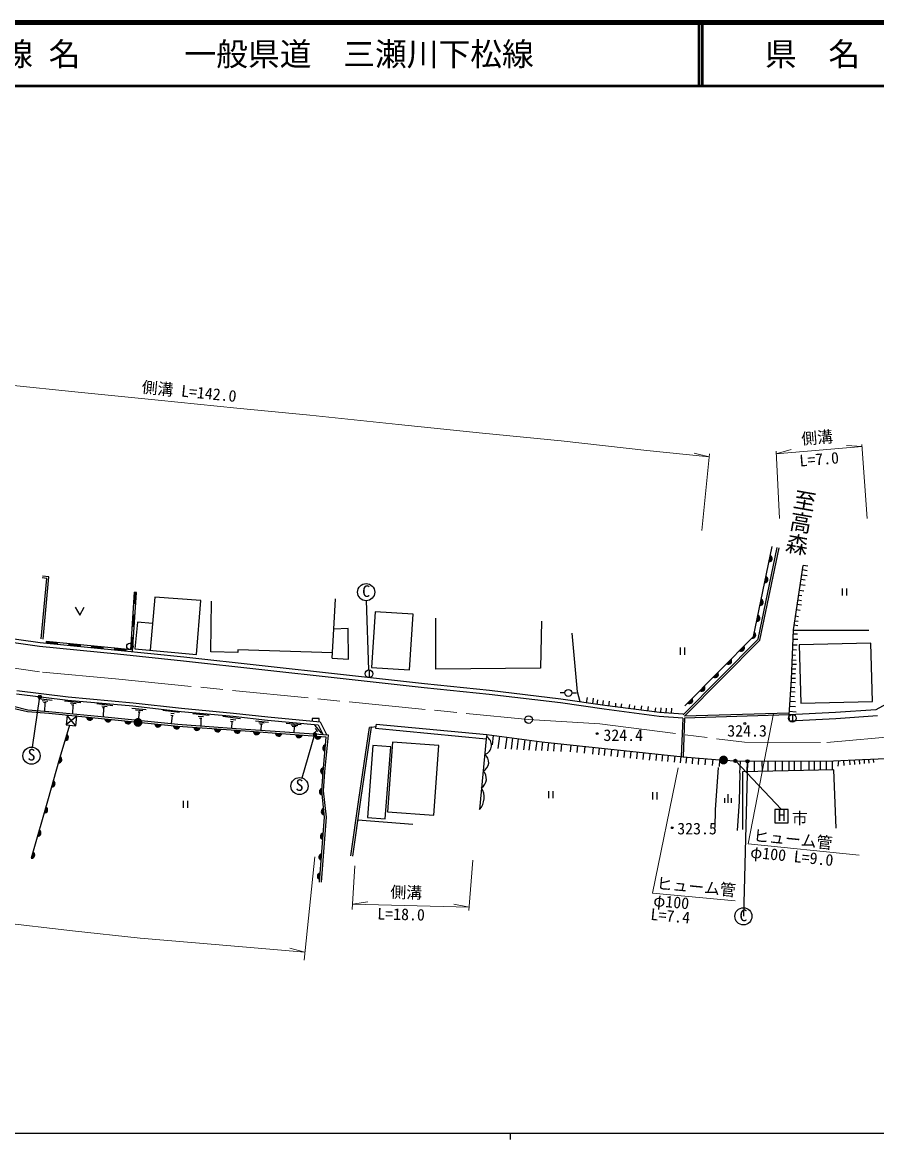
# Model space of a CAD drawing. Units: millimetres, scale not verified. Extents: x 40000 to 680000, y 20000 to 380000.
# Drawn here: x 191224 to 325722, y 204000 to 380000 of the extents above; entities that cross this region are included whole.
import ezdxf
from ezdxf.enums import TextEntityAlignment as Align

# ---------------------------------------------------------------- set-up
doc = ezdxf.new("R2010")
doc.units = ezdxf.units.MM
doc.header["$LTSCALE"] = 1000
doc.linetypes.add('CHAIN', pattern=[18.5, 12, -1.5, 3.5, -1.5])
for name, color, linetype, lineweight in [('M-BGD', 7, 'Continuous', 25), ('M-BGD-EXST', 7, 'Continuous', 25), ('M-BMK', 2, 'CHAIN', 13), ('M-BMK-SRVR', 3, 'Continuous', 25), ('M-STR-HTXT', 7, 'Continuous', 13), ('M-TTL', 2, 'Continuous', 140), ('M-TTL-BAND', 7, 'Continuous', 25), ('M-TTL-LINE', 7, 'Continuous', 50)]:
    doc.layers.add(name, color=color, linetype=linetype, lineweight=lineweight)
doc.layers.add('M-BMK-HTXT', color=7, linetype='Continuous')
doc.layers.add('M-TTL-TXT', color=7, linetype='Continuous')
doc.styles.add('@ＭＳ ゴシック', font='')
doc.styles.add('ＭＳ ゴシック', font='')
doc.styles.get('@ＭＳ ゴシック').set_extended_font_data('@MS Gothic')
doc.styles.get('ＭＳ ゴシック').set_extended_font_data('MS Gothic')

msp = doc.modelspace()

# ---------------------------------------------------------------- hatches: boundary and pattern name
at = {"layer": 'M-BGD'}
for points in [[(308994, 295992), (308792, 295022, 0.82183)], [(308310, 292713), (308108, 291744, 0.82183)], [(209195, 290210), (208896, 290230), (208776, 288434), (209076, 288414)], [(307561, 289126), (307359, 288156, 0.82183)], [(208537, 284842), (208836, 284822), (208956, 286618), (208657, 286638)], [(307035, 286605), (306833, 285635, 0.82183)], [(306453, 283924), (306091, 283001, 0.82183)], [(194959, 282479), (194929, 282180), (196720, 282002), (196750, 282300)], [(198541, 282122), (198511, 281823), (200302, 281645), (200332, 281944)], [(202123, 281765), (202094, 281467), (203885, 281288), (203914, 281587)], [(208298, 281250), (208597, 281230), (208717, 283026), (208417, 283046)], [(304835, 281731), (304139, 281026, 0.82183)], [(207467, 280929), (207497, 281228), (206294, 281350), (205706, 281409), (205676, 281110), (206264, 281052)], [(302809, 279680), (302112, 278975, 0.82183)], [(300725, 277571), (300029, 276866, 0.82183)], [(298612, 275433), (297916, 274728, 0.82183)], [(296678, 273474), (295981, 272770, 0.82183)], [(202324, 270443), (201338, 270539, 0.82183)], [(205189, 270160), (204203, 270261, 0.82183)], [(208352, 269834), (207366, 269936, 0.82183)], [(209134, 270358, 1), (209723, 269088, 1)], [(213062, 269349), (212076, 269450, 0.82183)], [(198192, 267806), (197913, 266855, 0.82183)], [(215996, 269055), (215009, 269148, 0.82183)], [(219189, 268833), (218201, 268902, 0.82183)], [(222446, 268604), (221458, 268674, 0.82183)], [(225540, 268387), (224551, 268457, 0.82183)], [(228613, 268168), (227624, 268238, 0.82183)], [(232064, 267922), (231076, 267993, 0.82183)], [(235283, 267693), (234295, 267764, 0.82183)], [(238259, 267482), (237270, 267552, 0.82183)], [(238871, 265197), (238962, 266184, 0.82183)], [(197170, 264318), (196894, 263367, 0.82183)], [(301323, 264437, 1), (301912, 263167, 1)], [(238545, 261594), (238629, 262582, 0.82183)], [(196094, 260519), (195826, 259565, 0.82183)], [(238409, 258321), (238379, 259312, 0.82183)], [(194928, 256394), (194655, 255441, 0.82183)], [(238742, 255191), (238641, 256176, 0.82183)], [(193881, 252736), (193609, 251784, 0.82183)], [(238515, 251307), (238591, 252295, 0.82183)], [(192897, 249299), (192625, 248346, 0.82183)], [(238265, 248029), (238340, 249017, 0.82183)], [(238034, 245003), (238110, 245991, 0.82183)]]:
    msp.add_hatch(color=256, dxfattribs=at).paths.add_polyline_path(points)
at = {"layer": 'M-BGD-EXST'}
for points in [[(194169, 273630, 0.41421), (194117, 273980, 0.41421), (193767, 273928, 1)], [(237489, 267702, 0.41421), (237437, 268052, 0.41421), (237088, 268000, 1)], [(303683, 263515, 0.41421), (303632, 263864, 0.41421), (303282, 263812, 1)], [(305593, 263458, 0.41421), (305541, 263807, 0.41421), (305192, 263755, 1)]]:
    msp.add_hatch(color=256, dxfattribs=at).paths.add_polyline_path(points)

# ---------------------------------------------------------------- linework, layer by layer
at = {"layer": 'M-BGD'}
for p, q in [((306335, 283248), (309294, 297428)), ((307070, 282854), (310077, 297265)), ((307345, 282706), (310371, 297203)), ((312617, 284307), (314173, 294449)), ((314904, 294344), (314173, 294449)), ((194190, 282865), (195068, 292378)), ((195068, 292378), (194338, 292483)), ((195393, 292634), (194380, 292780)), ((194489, 282837), (195393, 292634)), ((314463, 292131), (313832, 292228)), ((314761, 292788), (313938, 292914)), ((314781, 293626), (314064, 293736)), ((314247, 290421), (313571, 290525)), ((314463, 291278), (313704, 291394)), ((320302, 290813), (320302, 289695)), ((320969, 290813), (320969, 289695)), ((208291, 281147), (208896, 290230)), ((208569, 280817), (209195, 290210)), ((209195, 290210), (208896, 290230)), ((212090, 289451), (211323, 281109)), ((219346, 288933), (212090, 289451)), ((218639, 280437), (219346, 288933)), ((220914, 280842), (221010, 288816)), ((240271, 284398), (240532, 289200)), ((313880, 288882), (313332, 288966)), ((313957, 289650), (313449, 289728)), ((209076, 288414), (208776, 288434)), ((246748, 287166), (246185, 278384)), ((252735, 286782), (246748, 287166)), ((313704, 287369), (313101, 287462)), ((313908, 288197), (313230, 288301)), ((208956, 286618), (208657, 286638)), ((209360, 285503), (208935, 281329)), ((211707, 285280), (209360, 285503)), ((252173, 278000), (252735, 286782)), ((256334, 278114), (256342, 286131)), ((272972, 285654), (272778, 278246)), ((313382, 285597), (312828, 285682)), ((313415, 286381), (312946, 286453)), ((194015, 282271), (184464, 283614)), ((208836, 284822), (208537, 284842)), ((240024, 279828), (240271, 284398)), ((242503, 284498), (240271, 284398)), ((242593, 279704), (242503, 284498)), ((278614, 274530), (277791, 283772)), ((312302, 276497), (312617, 284307)), ((313270, 283609), (312590, 283636)), ((313233, 284180), (312613, 284205)), ((313324, 284945), (312729, 285037)), ((324489, 284216), (313233, 284180)), ((193943, 281675), (184380, 283020)), ((206204, 280455), (193943, 281675)), ((206264, 281052), (194015, 282271)), ((194959, 282479), (194929, 282180)), ((206294, 281350), (194959, 282479)), ((196750, 282300), (196720, 282002)), ((198541, 282122), (198511, 281823)), ((200332, 281944), (200302, 281645)), ((202123, 281765), (202094, 281467)), ((208717, 283026), (208417, 283046)), ((295274, 270916), (307070, 282854)), ((295487, 270705), (307345, 282706)), ((295528, 272311), (306335, 283248)), ((313195, 281880), (312520, 281907)), ((313338, 282763), (312556, 282795)), ((324820, 282226), (313524, 281932)), ((313524, 281932), (313763, 272735)), ((325059, 273029), (324820, 282226)), ((203914, 281587), (203885, 281288)), ((205706, 281409), (205676, 281110)), ((216604, 279397), (206204, 280455)), ((216667, 279994), (206264, 281052)), ((208291, 281147), (206294, 281350)), ((207497, 281230), (207467, 280932)), ((208597, 281230), (208298, 281250)), ((208935, 281329), (218639, 280437)), ((241325, 277258), (216667, 279994)), ((225167, 280716), (220914, 280842)), ((225171, 281164), (225167, 280716)), ((240071, 280690), (225171, 281164)), ((294788, 281504), (294788, 280386)), ((295454, 281504), (295454, 280386)), ((312947, 280285), (312455, 280305)), ((313113, 281119), (312489, 281144)), ((241258, 276661), (216604, 279397)), ((240024, 279828), (242593, 279704)), ((246185, 278384), (252173, 278000)), ((272778, 278246), (256334, 278114)), ((312996, 278110), (312368, 278135)), ((313105, 278833), (312397, 278861)), ((313051, 279493), (312424, 279518)), ((254480, 275181), (241258, 276661)), ((254544, 275777), (241325, 277258)), ((245800, 277998), (245800, 276798)), ((311925, 270905), (312302, 276497)), ((312937, 276627), (312308, 276653)), ((312934, 277359), (312338, 277383)), ((190350, 274732), (198418, 273731)), ((264706, 274135), (254480, 275181)), ((264772, 274731), (254544, 275777)), ((276013, 273390), (264772, 274731)), ((312845, 275167), (312215, 275210)), ((312942, 275969), (312269, 276014)), ((190285, 274236), (198365, 273234)), ((195912, 273164), (193739, 273457)), ((195243, 273002), (194360, 273121)), ((194952, 272789), (194540, 272845)), ((194746, 272817), (194715, 271468)), ((200437, 272820), (197862, 273094)), ((198365, 273234), (208637, 272330)), ((198418, 273731), (208687, 272827)), ((208687, 272827), (216299, 271966)), ((275935, 272796), (264706, 274135)), ((276630, 274371), (275880, 274371)), ((282909, 272385), (276013, 273390)), ((277730, 274371), (278480, 274371)), ((279070, 272945), (278614, 274530)), ((280133, 273660), (280008, 272808)), ((281086, 273529), (280961, 272669)), ((281799, 273297), (281692, 272562)), ((282669, 273179), (282561, 272436)), ((283602, 273089), (283502, 272309)), ((312936, 272951), (312067, 273010)), ((312813, 273759), (312120, 273806)), ((312874, 274484), (312169, 274532)), ((313763, 272735), (325059, 273029)), ((327795, 272911), (325581, 271726)), ((192052, 271370), (189734, 271934)), ((192100, 271667), (189804, 272226)), ((195366, 271117), (192052, 271370)), ((195391, 271416), (192100, 271667)), ((204203, 270261), (195366, 271117)), ((204233, 270560), (195391, 271416)), ((199675, 272649), (198756, 272747)), ((199333, 272434), (198984, 272471)), ((199159, 272453), (199135, 271054)), ((205492, 272331), (202950, 272662)), ((205492, 272331), (202950, 272662)), ((204558, 272201), (203738, 272307)), ((204139, 272003), (203854, 272040)), ((203996, 272022), (203968, 270586)), ((210727, 271732), (208442, 271936)), ((208637, 272330), (216247, 271468)), ((210209, 271527), (209056, 271630)), ((209767, 271315), (209447, 271344)), ((209607, 271330), (209472, 270020)), ((215965, 271267), (213326, 271578)), ((215149, 271061), (214605, 271125)), ((216247, 271468), (224409, 270708)), ((216299, 271966), (224460, 271205)), ((220613, 270805), (218056, 271066)), ((224460, 271205), (229855, 270599)), ((282828, 271790), (275935, 272796)), ((291483, 270679), (282828, 271790)), ((291542, 271276), (282909, 272385)), ((284598, 272777), (284596, 272168)), ((285535, 272657), (285458, 272058)), ((286814, 272551), (286729, 271894)), ((287611, 272357), (287539, 271790)), ((288695, 272321), (288609, 271653)), ((289758, 272242), (289665, 271517)), ((290896, 272004), (290815, 271370)), ((295239, 271016), (291542, 271276)), ((291766, 271995), (291714, 271264)), ((292581, 271961), (292528, 271207)), ((293424, 271957), (293367, 271148)), ((311916, 271205), (295487, 270705)), ((319240, 271298), (311925, 270905)), ((313064, 271353), (311960, 271428)), ((312928, 272191), (312016, 272253)), ((325581, 271726), (319240, 271298)), ((198629, 269294), (196975, 263654)), ((198291, 270834), (198147, 269341)), ((199784, 270689), (198147, 269341)), ((198147, 269341), (199640, 269196)), ((199640, 269196), (198291, 270834)), ((199784, 270689), (198291, 270834)), ((199640, 269196), (199784, 270689)), ((215686, 269079), (204203, 270261)), ((215712, 269378), (204233, 270560)), ((214993, 270777), (214575, 270827)), ((214784, 270802), (214649, 269487)), ((224895, 268733), (215712, 269378)), ((219751, 270591), (218920, 270676)), ((219490, 270316), (219131, 270353)), ((219311, 270334), (219315, 269125)), ((225572, 270286), (222764, 270630)), ((224809, 270077), (223968, 270180)), ((224412, 269824), (223993, 269875)), ((224203, 269849), (224128, 268787)), ((224409, 270708), (229803, 270102)), ((229965, 269718), (227909, 269938)), ((229312, 269587), (228480, 269676)), ((229052, 269414), (228629, 269459)), ((228824, 269438), (228754, 268459)), ((229803, 270102), (237806, 269347)), ((229855, 270599), (238133, 269818)), ((235145, 269355), (232775, 269557)), ((234603, 269200), (233532, 269292)), ((237956, 270318), (236836, 270315)), ((236836, 270315), (236841, 269940)), ((238392, 267975), (237283, 269280)), ((237806, 269347), (238580, 267759)), ((237949, 269836), (237956, 270318)), ((238133, 269818), (239156, 267718)), ((246904, 269470), (246842, 268823)), ((246904, 269470), (264328, 267804)), ((295197, 270417), (291483, 270679)), ((295197, 270417), (294945, 264348)), ((295496, 270405), (295244, 264316)), ((311925, 270905), (295496, 270405)), ((311978, 269906), (311925, 270905)), ((319300, 270299), (311978, 269906)), ((312455, 270985), (312455, 269785)), ((325863, 270743), (319300, 270299)), ((224874, 268434), (215686, 269079)), ((239077, 267423), (224874, 268434)), ((239404, 267701), (224895, 268733)), ((234322, 269023), (233701, 269077)), ((234012, 269050), (233943, 268089)), ((237609, 268433), (236945, 267876)), ((237749, 268268), (237344, 268745)), ((238870, 261935), (239404, 267701)), ((244216, 257574), (245901, 268897)), ((244513, 257531), (246214, 268963)), ((246214, 268963), (245901, 268897)), ((246214, 268963), (246867, 269079)), ((246842, 268823), (264266, 267157)), ((264328, 267804), (264266, 267157)), ((264328, 267804), (273022, 266686)), ((265236, 266207), (265423, 267664)), ((266132, 265615), (266380, 267540)), ((238571, 261959), (239077, 267423)), ((246420, 266088), (245567, 254720)), ((249212, 265878), (246420, 266088)), ((248359, 254510), (249212, 265878)), ((249507, 266610), (248707, 255639)), ((256788, 266079), (249507, 266610)), ((255988, 255108), (256788, 266079)), ((264266, 267157), (263211, 256003)), ((267311, 265547), (267548, 267390)), ((268228, 265494), (268456, 267273)), ((269106, 265450), (269326, 267162)), ((270178, 265405), (270386, 267025)), ((271031, 265370), (271230, 266917)), ((272090, 265326), (272277, 266782)), ((273022, 266686), (295244, 264316)), ((273029, 265287), (273176, 266670)), ((273963, 265248), (274104, 266571)), ((274880, 265210), (275015, 266474)), ((276046, 265162), (276172, 266350)), ((277508, 265091), (277626, 266195)), ((278567, 264981), (278685, 266082)), ((279721, 264860), (279839, 265959)), ((281050, 264721), (281167, 265817)), ((281965, 264626), (282082, 265720)), ((282885, 264529), (283002, 265622)), ((283906, 264423), (284023, 265513)), ((284945, 264314), (285061, 265402)), ((285986, 264205), (286102, 265291)), ((286962, 264103), (287077, 265187)), ((287980, 263997), (288095, 265078)), ((288956, 263895), (289071, 264974)), ((289979, 263803), (290092, 264865)), ((291021, 263710), (291132, 264754)), ((291936, 263629), (292046, 264657)), ((292857, 263546), (292965, 264559)), ((293891, 263454), (293997, 264449)), ((294823, 263370), (294928, 264350)), ((295244, 264316), (300965, 263851)), ((295738, 263289), (295818, 264269)), ((296725, 263201), (296805, 264189)), ((297650, 263118), (297731, 264114)), ((298746, 263020), (298828, 264025)), ((323513, 263862), (331568, 264224)), ((196975, 263654), (195296, 257680)), ((299888, 262918), (299971, 263932)), ((300774, 262623), (300308, 255973)), ((300960, 262794), (301038, 263845)), ((300965, 263851), (304299, 263603)), ((304164, 261716), (304304, 263602)), ((304299, 263603), (318931, 263651)), ((318997, 262250), (304603, 261937)), ((305316, 261952), (305392, 263606)), ((306477, 261977), (306472, 263610)), ((307726, 262005), (307721, 263614)), ((308627, 262024), (308621, 263617)), ((309805, 262050), (309800, 263621)), ((310888, 262074), (310883, 263625)), ((311929, 262096), (311924, 263628)), ((312776, 262115), (312771, 263631)), ((313824, 262138), (313819, 263634)), ((315089, 262165), (315084, 263639)), ((315957, 262184), (315953, 263641)), ((316868, 262204), (316863, 263644)), ((317826, 262225), (317821, 263648)), ((318752, 262245), (318748, 263651)), ((318931, 263651), (323513, 263862)), ((319354, 253047), (318997, 262250)), ((319646, 262834), (319745, 263689)), ((320587, 262928), (320550, 263726)), ((321531, 263022), (321497, 263769)), ((322282, 263096), (322249, 263804)), ((323051, 263173), (323020, 263839)), ((323816, 263249), (323788, 263874)), ((324538, 263320), (324511, 263907)), ((325272, 263393), (325248, 263940)), ((238354, 258965), (238571, 261959)), ((238655, 258970), (238870, 261935)), ((304164, 261716), (304099, 257286)), ((304603, 261937), (304612, 252845)), ((238782, 254801), (238354, 258965)), ((239083, 254805), (238655, 258970)), ((274071, 258890), (274071, 257773)), ((274738, 258890), (274738, 257773)), ((290432, 258725), (290432, 257607)), ((291099, 258725), (291099, 257607)), ((195296, 257680), (192625, 248346)), ((216553, 257389), (216553, 256272)), ((217220, 257389), (217220, 256272)), ((242960, 248694), (244216, 257574)), ((243257, 248652), (244513, 257531)), ((301825, 257078), (301825, 257775)), ((302358, 257078), (302358, 258406)), ((302892, 257078), (302892, 257775)), ((304099, 257286), (303768, 252695)), ((248707, 255639), (255988, 255108)), ((300308, 255973), (300259, 253166)), ((238002, 244576), (238782, 254801)), ((238301, 244553), (239083, 254805)), ((252685, 253667), (244060, 254333)), ((245567, 254720), (248359, 254510))]:
    msp.add_line(p, q, dxfattribs=at)
msp.add_lwpolyline([(199544, 287899), (200259, 286604), (200975, 287899)], dxfattribs=at)
for centre, radius in [((208148, 281702), 500), ((245800, 277398), 600), ((277180, 274371), 550), ((304978, 269542), 150), ((312455, 270385), 600), ((281738, 267959), 150), ((293551, 253141), 150)]:
    msp.add_circle(centre, radius, dxfattribs=at)
for centre, radius, start, end in [((308797, 295527), 505, 269.38263, 67.04082), ((308113, 292248), 505, 269.38263, 67.04082), ((307364, 288661), 505, 269.38263, 67.04082), ((306838, 286140), 505, 269.38263, 67.04082), ((306181, 283498), 505, 259.72255, 57.38074), ((304417, 281447), 505, 236.51524, 34.17343), ((302391, 279396), 505, 236.51524, 34.17343), ((300307, 277287), 505, 236.51524, 34.17343), ((298195, 275149), 505, 236.51524, 34.17343), ((296260, 273191), 505, 236.51524, 34.17343), ((201841, 270588), 505, 185.63923, 343.29743), ((204706, 270308), 505, 185.2901, 342.9483), ((207869, 269982), 505, 185.2901, 342.9483), ((212579, 269497), 505, 185.2901, 342.9483), ((197959, 267358), 505, 264.82407, 62.48226), ((215512, 269199), 505, 185.76851, 343.4267), ((218702, 268965), 505, 187.15886, 344.81705), ((221959, 268737), 505, 187.15886, 344.81705), ((225053, 268519), 505, 187.11727, 344.77546), ((228125, 268301), 505, 187.09968, 344.75787), ((231577, 268055), 505, 187.09968, 344.75787), ((234796, 267826), 505, 187.09968, 344.75787), ((237771, 267614), 505, 187.09968, 344.75787), ((239014, 265681), 505, 95.87965, 253.53784), ((263555, 266139), 1533, 288.10704, 61.07661), ((196938, 263870), 505, 264.98652, 62.64472), ((263098, 263444), 1550, 296.21689, 52.98049), ((238684, 262080), 505, 96.29058, 253.94877), ((195865, 260068), 505, 265.47697, 63.13516), ((262567, 260843), 1716, 304.36142, 44.83596), ((238492, 258819), 505, 102.86161, 260.5198), ((260945, 257945), 2984, 319.41302, 29.78436), ((194698, 255945), 505, 265.20039, 62.85858), ((238789, 255693), 505, 107.0328, 264.69099), ((193651, 252287), 505, 265.20039, 62.85858), ((238650, 251794), 505, 96.80715, 254.46534), ((192667, 248849), 505, 265.20039, 62.85858), ((238400, 248516), 505, 96.80715, 254.46534), ((238169, 245490), 505, 96.80715, 254.46534)]:
    msp.add_arc(centre, radius, start, end, dxfattribs=at)
at = {"layer": 'M-BGD-EXST'}
for p, q in [((245778, 277997), (245393, 288916)), ((192846, 265801), (193968, 273779)), ((235252, 261019), (237288, 267851)), ((303483, 263664), (310759, 256029)), ((305392, 263606), (304745, 239180)), ((311809, 256029), (309709, 256029)), ((309709, 256029), (309709, 253929)), ((311809, 253929), (311809, 256029)), ((309709, 253929), (311809, 253929))]:
    msp.add_line(p, q, dxfattribs=at)
for centre, radius in [((245345, 290248), 1350), ((193968, 273779), 250), ((237288, 267851), 250), ((192660, 264477), 1350), ((303483, 263664), 250), ((305392, 263606), 250), ((234857, 259694), 1350), ((304745, 239180), 1350)]:
    msp.add_circle(centre, radius, dxfattribs=at)
at = {"layer": 'M-BMK'}
msp.add_lwpolyline([(73028, 299734), (139350, 286597), (156684, 283217), (171343, 280801), (182067, 279382), (194408, 277635), (205875, 276572), (270926, 270174), (282167, 269494), (304896, 266608), (317864, 266570), (336470, 268203), (371262, 271827), (407712, 275456), (436581, 278304), (452833, 279974), (470740, 281782), (569423, 291823)], dxfattribs=at)
at = {"layer": 'M-BMK-SRVR'}
msp.add_circle((270926, 270174), 600, dxfattribs=at)
at = {"layer": 'M-STR-HTXT'}
for p, q in [((189345, 322867), (199496, 321776)), ((199496, 321776), (212627, 320463)), ((212627, 320463), (224982, 319241)), ((224982, 319241), (236481, 318133)), ((236481, 318133), (250449, 316667)), ((250449, 316667), (263670, 315302)), ((263670, 315302), (276068, 314066)), ((276068, 314066), (289517, 312550)), ((323434, 313179), (320985, 313356)), ((324208, 301846), (323412, 313504)), ((289517, 312550), (299368, 311535)), ((299368, 311535), (296987, 312134)), ((298178, 299979), (299419, 312031)), ((310439, 301844), (309902, 312429)), ((323434, 313179), (309921, 312057)), ((309921, 312057), (312287, 312712)), ((309472, 271130), (305497, 250572)), ((294453, 262586), (290431, 242848)), ((305497, 250572), (322979, 248790)), ((237261, 248563), (235591, 232284)), ((243562, 247108), (243145, 240245)), ((261531, 240092), (262123, 248040)), ((243197, 241111), (245629, 241447)), ((290431, 242848), (303425, 241627)), ((261572, 240646), (243197, 241111)), ((261572, 240646), (259155, 241078)), ((181758, 238885), (199136, 236872)), ((199136, 236872), (209772, 235760)), ((209772, 235760), (221578, 234723)), ((221578, 234723), (235720, 233546)), ((235720, 233546), (233340, 234145))]:
    msp.add_line(p, q, dxfattribs=at)
at = {"layer": 'M-TTL'}
msp.add_line((680000, 380000), (40000, 380000), dxfattribs=at)
at = {"layer": 'M-TTL-BAND'}
for p, q in [((40000, 205000), (579000, 205000)), ((268000, 205000), (268000, 204000))]:
    msp.add_line(p, q, dxfattribs=at)
at = {"layer": 'M-TTL-LINE'}
for p, q in [((297750, 380000), (297750, 370000)), ((298250, 380000), (298250, 370000)), ((40000, 370000), (680000, 370000))]:
    msp.add_line(p, q, dxfattribs=at)

# ---------------------------------------------------------------- texts
at = {"layer": 'M-BGD', "style": 'ＭＳ ゴシック'}
for s, p in [('324.3', (302207, 266938)), ('324.4', (282706, 266250)), ('323.5', (294329, 251536))]:
    msp.add_text(s, height=1833, dxfattribs=at).set_placement(p, align=Align.BOTTOM_LEFT)
at = {"layer": 'M-BGD-EXST', "style": 'ＭＳ ゴシック'}
for s, p in [('C', (244690, 288955)), ('S', (192005, 263185)), ('S', (234202, 258401)), ('C', (304090, 237888))]:
    msp.add_text(s, height=1833, rotation=358.508, dxfattribs=at).set_placement(p, align=Align.BOTTOM_LEFT)
for s, p in [('H', (310162, 253620)), ('市', (312375, 253163))]:
    msp.add_text(s, height=1833, dxfattribs=at).set_placement(p, align=Align.BOTTOM_LEFT)
at = {"layer": 'M-BMK-HTXT', "style": '@ＭＳ ゴシック'}
msp.add_text('至高森', height=2566, rotation=260, dxfattribs=at).set_placement((312652, 306761), align=Align.BOTTOM_LEFT)
at = {"layer": 'M-STR-HTXT', "style": 'ＭＳ ゴシック'}
for s, rotation, p in [('側溝 L=142.0', 354.292, (209883, 321131)), ('側溝', 4.747, (313977, 312919)), ('L=7.0', 4.747, (313685, 309472)), ('ヒューム管', 354.179, (306172, 250503)), ('φ100 L=9.0', 354.179, (305705, 247878)), ('ヒューム管', 354.629, (290961, 242960)), ('側溝', 358.55, (249133, 241554)), ('φ100', 354.629, (290451, 240262)), ('L=18.0', 358.55, (247077, 238141)), ('L=7.4', 354.629, (290013, 238074))]:
    msp.add_text(s, height=1833, rotation=rotation, dxfattribs=at).set_placement(p, align=Align.BOTTOM_LEFT)
at = {"layer": 'M-TTL-TXT', "style": 'ＭＳ ゴシック'}
for s, p in [('路 線 名', (180380, 375000)), ('一般県道\u3000三瀬川下松線', (216734, 375000))]:
    msp.add_text(s, height=3666, dxfattribs=at).set_placement(p, align=Align.MIDDLE_LEFT)
msp.add_text('県\u3000名', height=3666, dxfattribs=at).set_placement((315625, 375000), align=Align.MIDDLE_CENTER)

doc.saveas('drawing.dxf')
